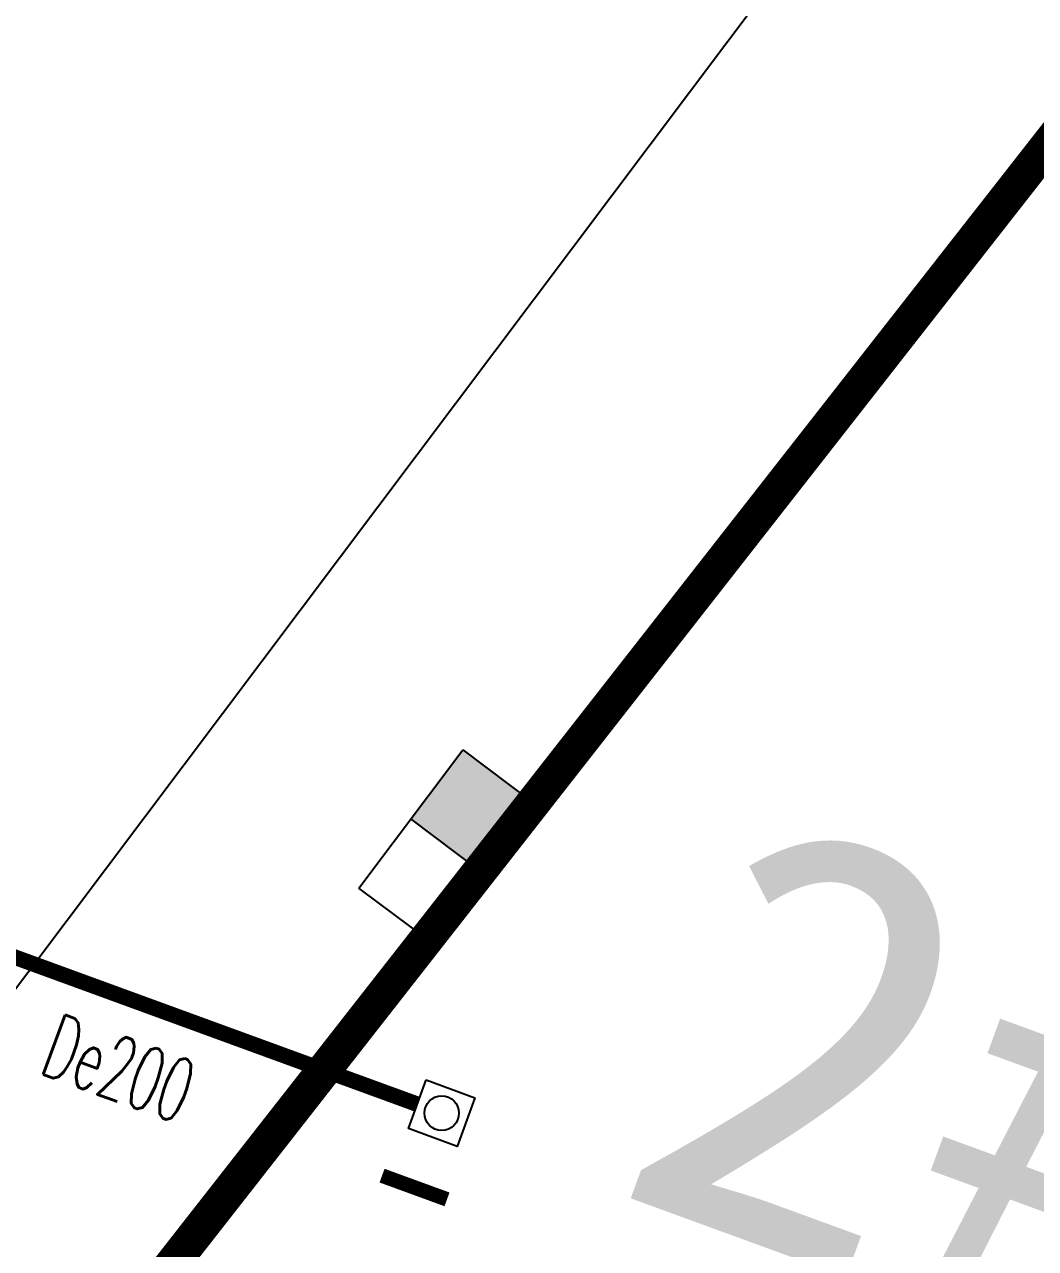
# Model space of a CAD drawing. Extents: x -11 to 40589024741, y -2 to 3380586937.
# Drawn here: x 40588176221 to 40588182068, y 3380333437 to 3380340515 of the extents above; entities that cross this region are included whole.
import ezdxf

# ---------------------------------------------------------------- set-up
doc = ezdxf.new("R2010")
doc.units = 0
doc.header["$LTSCALE"] = 10
doc.header["$MEASUREMENT"] = 0
doc.layers.get('Defpoints').update_dxf_attribs({"color": 210})
for name, color, linetype in [('0-WALL', 252, 'Continuous'), ('1-单体雨水', 131, 'Continuous'), ('Gps-ZF雨水', 4, 'TG_Y'), ('TEXT_雨水', 4, 'Continuous'), ('TWT_雨水口', 4, 'Continuous'), ('VPIPE-雨水', 4, 'Continuous')]:
    doc.layers.add(name, color=color, linetype=linetype)
doc.styles.add('_TWT_PIPEDN', font='SIMPLEX', dxfattribs={"width": 0.6, "height": 3, "bigfont": 'HZTXT'})
doc.styles.add('TG_LINETYPE', font='SIMPLEX', dxfattribs={"width": 0.8, "height": 3.5, "bigfont": 'HZTXT'})
doc.styles.add('黑体', font='simhei.ttf', dxfattribs={"height": 12})
doc.linetypes.add('TG_Y', pattern='A,2,-0.3,["Y",TG_LINETYPE,S=0.1,R=0,X=-0.25,Y=-0.15],0', length=2.3)

# ---------------------------------------------------------------- blocks, each defined once
blk = doc.blocks.new('$TwtSys$00000424')
for p, q in [((-500, 250), (500, 250)), ((-500, -250), (-500, 250)), ((0, -250), (0, 250)), ((500, 250), (500, -250)), ((500, -250), (-500, -250))]:
    blk.add_line(p, q)
blk.add_solid([(0, 250), (500, 250), (0, -250), (500, -250)])

msp = doc.modelspace()

# ---------------------------------------------------------------- hatches: boundary and pattern name
at = {"layer": '0-WALL'}
h = msp.add_hatch(dxfattribs=at)
h.set_pattern_fill('草坪或沼泽', color=256, scale=400, angle=-0.200256636)
h.set_pattern_definition([(359.79974, (40586781652.2, 3380096977.4), (1605.5824, 1594.398), [240, -48, 64, -48, 240, -960]), (359.79974, (40586781572.4, 3380097025.7), (1605.5824, 1594.398), [160, -120, 240, -120, 160, -800]), (359.79974, (40586782134.6, 3380097663.7), (1605.5824, 1594.398), [200, -80, 200, -1120]), (359.79974, (40586781335.8, 3380097986.5), (1605.5824, 1594.398), [80, -160, 80, -1280]), (89.79974, (40586781495.8, 3380097986), (-1594.398, 1605.5824), [144, -1456]), (89.79974, (40586781972.4, 3380097024.3), (-1594.398, 1605.5824), [160, -1440]), (89.79974, (40586782374.6, 3380097662.9), (-1594.398, 1605.5824), [160, -1440]), (44.79974, (40586782180.3, 3380097007.6), (5.5922, 1599.9902), [160, -2102.7417]), (134.79974, (40586781764.3, 3380097009), (-1599.9902, 5.5922), [160, -2102.7417]), (63.23469, (40586782132.4, 3380097015.7), (5.5922, 1599.99023), [160, -3417.7088]), (75.7635, (40586782052.4, 3380097024), (5.59221, 1599.99023), [160, -6436.969]), (75.7635, (40586782454.64, 3380097662.6), (5.59221, 1599.99023), [128, -6468.969]), (75.7635, (40586781527.76, 3380097985.85), (5.59221, 1599.99023), [112, -6484.969]), (103.835987, (40586781892.4, 3380097024.57), (5.59221, 1599.99023), [160, -6436.969]), (103.835987, (40586782294.64, 3380097663.17), (5.59221, 1599.99023), [128, -6468.969]), (103.835987, (40586781463.76, 3380097986.07), (5.59221, 1599.99023), [112, -6484.969]), (116.364795, (40586781812.4, 3380097016.85), (5.5922, 1599.99023), [160, -3417.7069])])
edge = h.paths.add_edge_path()
edge.add_line((40588347473.747322, 3380325610.238097), (40588347683.541443, 3380326090.42787))
edge.add_line((40588347683.541443, 3380326090.42787), (40588351031.622383, 3380333884.752417))
edge.add_line((40588351031.622383, 3380333884.752417), (40588372861.52964, 3380393921.616653))
edge.add_line((40588372861.52964, 3380393921.616653), (40588366317.647476, 3380408240.876073))
edge.add_line((40588366317.647476, 3380408240.876073), (40588343550.448486, 3380418434.399735))
edge.add_line((40588343550.448486, 3380418434.399735), (40588326726.773811, 3380429801.632178))
edge.add_line((40588326726.773811, 3380429801.632178), (40588259625.315422, 3380459844.866894))
edge.add_line((40588259625.315422, 3380459844.866894), (40588073765.91951, 3380212575.66465))
edge.add_line((40588073765.91951, 3380212575.66465), (40588074114.249107, 3380212476.750173))
edge.add_line((40588074114.249107, 3380212476.750173), (40588253152.588203, 3380450673.037109))
edge.add_line((40588253152.588203, 3380450673.037109), (40588254435.224274, 3380450204.422307))
edge.add_line((40588254435.224258, 3380450204.422312), (40588256320.901672, 3380455368.658761))
edge.add_line((40588256320.90168, 3380455368.658754), (40588326766.815353, 3380429630.545198))
edge.add_line((40588326766.815353, 3380429630.5452), (40588324880.269547, 3380424466.932958))
edge.add_line((40588324880.269547, 3380424466.93296), (40588331455.159737, 3380422064.756639))
edge.add_line((40588331455.159737, 3380422064.756637), (40588332483.925163, 3380424880.513825))
edge.add_line((40588332483.925163, 3380424880.513825), (40588335301.736542, 3380423850.997883))
edge.add_line((40588335301.736542, 3380423850.997883), (40588334273.030251, 3380421035.31484))
edge.add_line((40588334273.030251, 3380421035.31484), (40588353055.227448, 3380414173.051638))
edge.add_line((40588353055.227448, 3380414173.051638), (40588361187.808113, 3380410524.8103))
edge.add_arc((40588348999.165817, 3380398232.729486), 17310.639832, -14.6199939483, 45.2420907397, ccw=False)
edge.add_line((40588365749.307037, 3380393863.402212), (40588366656.653191, 3380393529.94107))
edge.add_line((40588366656.653191, 3380393529.94107), (40588371065.316032, 3380391919.168731))
edge.add_line((40588371065.316032, 3380391919.168731), (40588346912.352768, 3380325815.879339))
edge.add_line((40588346912.352768, 3380325815.879339), (40588347473.747322, 3380325610.238097))

# ---------------------------------------------------------------- linework, layer by layer
msp.add_lwpolyline([(40588144837.202133, 3380289666.801241), (40588146535.032242, 3380294313.805506), (40588189424.896843, 3380349126.36341), (40588191045.055679, 3380348534.421943), (40588191659.868073, 3380350217.179041, 0.2033273801), (40588184563.836197, 3380346106.452574), (40588142722.23484, 3380290439.52598)], format="xyb", close=True, dxfattribs=at)
at = {"layer": '0-WALL', "color": 20, "true_color": 0xf72408, "const_width": 200}
msp.add_lwpolyline([(40588140496.068047, 3380277785.006165), (40588146540.460449, 3380294328.662395), (40588189424.896797, 3380349126.363404), (40588317658.966476, 3380302274.746078), (40588288901.096779, 3380223563.724436)], close=True, dxfattribs=at)
at = {"layer": '1-单体雨水', "ltscale": 1.5, "const_width": 90}
msp.add_lwpolyline([(40588175816.480339, 3380335249.2279), (40588178493.406502, 3380334271.185792)], dxfattribs=at)
at = {"layer": 'Defpoints', "color": 4}
msp.add_lwpolyline([(40588178544.882393, 3380334412.076643), (40588178826.664101, 3380334309.124842), (40588178723.712303, 3380334027.343142), (40588178441.930603, 3380334130.294943)], close=True, dxfattribs=at)
at = {"layer": 'Gps-ZF雨水', "ltscale": 0.5, "const_width": 400}
msp.add_lwpolyline([(40588178462.711014, 3380333750.073725), (40588178491.690598, 3380333829.391585)], dxfattribs=at)
at = {"layer": 'VPIPE-雨水', "linetype": 'Continuous'}
msp.add_circle((40588178634.297348, 3380334219.709892), 100, dxfattribs=at)

# ---------------------------------------------------------------- block references
at = {"layer": 'TWT_雨水口', "rotation": 53.06993780917369}
msp.add_blockref('$TwtSys$00000424', (40588178655.658058, 3380335771.006482), dxfattribs=at)

# ---------------------------------------------------------------- texts
at = {"layer": '0-WALL', "style": '黑体'}
msp.add_text('2#', height=2406.4377682, rotation=339.9297114346, dxfattribs=at).set_placement((40588179582.849693, 3380333780.010089))
at = {"layer": 'TEXT_雨水', "style": '_TWT_PIPEDN', "width": 0.557143}
msp.add_text('De200', height=367.5, rotation=339.9297114489, dxfattribs=at).set_placement((40588176296.761864, 3380334454.913612))

doc.saveas('drawing.dxf')
